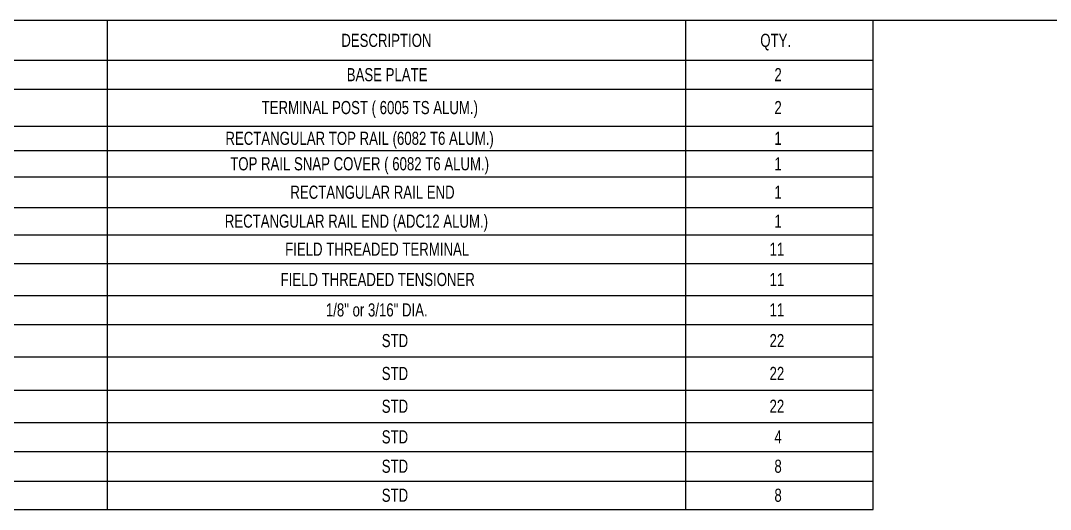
# Model space of a CAD drawing. Header units: inches. Extents: x 0.03 to 2.74, y 0.01 to 1.91.
# Drawn here: x 0.563 to 1.378, y 1.519 to 1.907 of the extents above; entities that cross this region are included whole.
import ezdxf

# ---------------------------------------------------------------- set-up
doc = ezdxf.new("R2010")
doc.units = ezdxf.units.IN
doc.header["$MEASUREMENT"] = 0
doc.layers.add('SLD-0_0', color=7, linetype='Continuous')
doc.styles.add('SLDTEXTSTYLE0', font='TXT', dxfattribs={"width": 0.75})

# ---------------------------------------------------------------- blocks, each defined once
blk = doc.blocks.new('SW_TABLEANNOTATION_0')
at = {"layer": 'SLD-0_0', "color": 0}
for p, q in [((1.21055, 0), (0, 0)), ((0.60421, 0), (0.60421, -0.03135)), ((1.06206, 0), (1.06206, -0.03135)), ((1.21055, -0.3872), (1.21055, 0)), ((0, -0.03135), (1.21055, -0.03135)), ((0.60421, -0.03135), (0.60421, -0.3872)), ((1.06206, -0.03135), (1.06206, -0.3872)), ((0, -0.05433), (1.21055, -0.05433)), ((0, -0.0835), (1.21055, -0.0835)), ((0, -0.10301), (1.21055, -0.10301)), ((0, -0.12388), (1.21055, -0.12388)), ((0, -0.14806), (1.21055, -0.14806)), ((0, -0.1697), (1.21055, -0.1697)), ((0, -0.19252), (1.21055, -0.19252)), ((0, -0.2177), (1.21055, -0.2177)), ((0, -0.24068), (1.21055, -0.24068)), ((0, -0.26631), (1.21055, -0.26631)), ((0, -0.29273), (1.21055, -0.29273)), ((0, -0.31827), (1.21055, -0.31827)), ((0, -0.34124), (1.21055, -0.34124)), ((0, -0.36481), (1.21055, -0.36481)), ((0, -0.3872), (1.21055, -0.3872))]:
    blk.add_line(p, q, dxfattribs=at)
at = {"layer": 'SLD-0_0', "color": 0, "attachment_point": 1, "style": 'SLDTEXTSTYLE0'}
for s, insert, char_height in [('DESCRIPTION', (0.78953, -0.01044), 0.0104167), ('QTY.', (1.12127, -0.01044), 0.010417), ('BASE PLATE', (0.79384, -0.03761), 0.010417), ('2', (1.13246, -0.03761), 0.01042), ('TERMINAL POST ( 6005 TS ALUM.)', (0.72647, -0.06368), 0.0104167), ('2', (1.13246, -0.06368), 0.01042), ('RECTANGULAR TOP RAIL (6082 T6 ALUM.)', (0.69777, -0.08802), 0.0104167), ('1', (1.13246, -0.08802), 0.01042), ('TOP RAIL SNAP COVER ( 6082 T6 ALUM.)', (0.70157, -0.10821), 0.0104167), ('1', (1.13246, -0.10821), 0.01042), ('RECTANGULAR RAIL END', (0.74921, -0.13073), 0.0104167), ('1', (1.13246, -0.13073), 0.01042), ('RECTANGULAR RAIL END (ADC12 ALUM.)', (0.69731, -0.15364), 0.0104167), ('1', (1.13246, -0.15364), 0.01042), ('FIELD THREADED TERMINAL', (0.74506, -0.17587), 0.0104167), ('11', (1.12861, -0.17587), 0.010417), ('FIELD THREADED TENSIONER', (0.74143, -0.19988), 0.0104167), ('11', (1.12861, -0.19988), 0.010417), ('1/8" or 3/16" DIA.', (0.77732, -0.22396), 0.0104167), ('11', (1.12861, -0.22396), 0.010417), ('STD', (0.82154, -0.24826), 0.010417), ('22', (1.12861, -0.24826), 0.010417), ('STD', (0.82154, -0.27429), 0.010417), ('22', (1.12861, -0.27429), 0.010417), ('STD', (0.82154, -0.30027), 0.010417), ('22', (1.12861, -0.30027), 0.010417), ('STD', (0.82154, -0.32452), 0.010417), ('4', (1.13246, -0.32452), 0.01042), ('STD', (0.82154, -0.34779), 0.010417), ('8', (1.13246, -0.34779), 0.01042), ('STD', (0.82154, -0.37077), 0.010417), ('8', (1.13246, -0.37077), 0.01042)]:
    blk.add_mtext(s, dxfattribs=dict(at, insert=insert, char_height=char_height))

msp = doc.modelspace()

# ---------------------------------------------------------------- linework, layer by layer
at = {"layer": 'SLD-0_0'}
msp.add_line((2.73645497, 1.9065359), (0.02745091, 1.9065359), dxfattribs=at)

# ---------------------------------------------------------------- block references
msp.add_blockref('SW_TABLEANNOTATION_0', (0.02747703, 1.90652878), dxfattribs=at)

doc.saveas('drawing.dxf')
